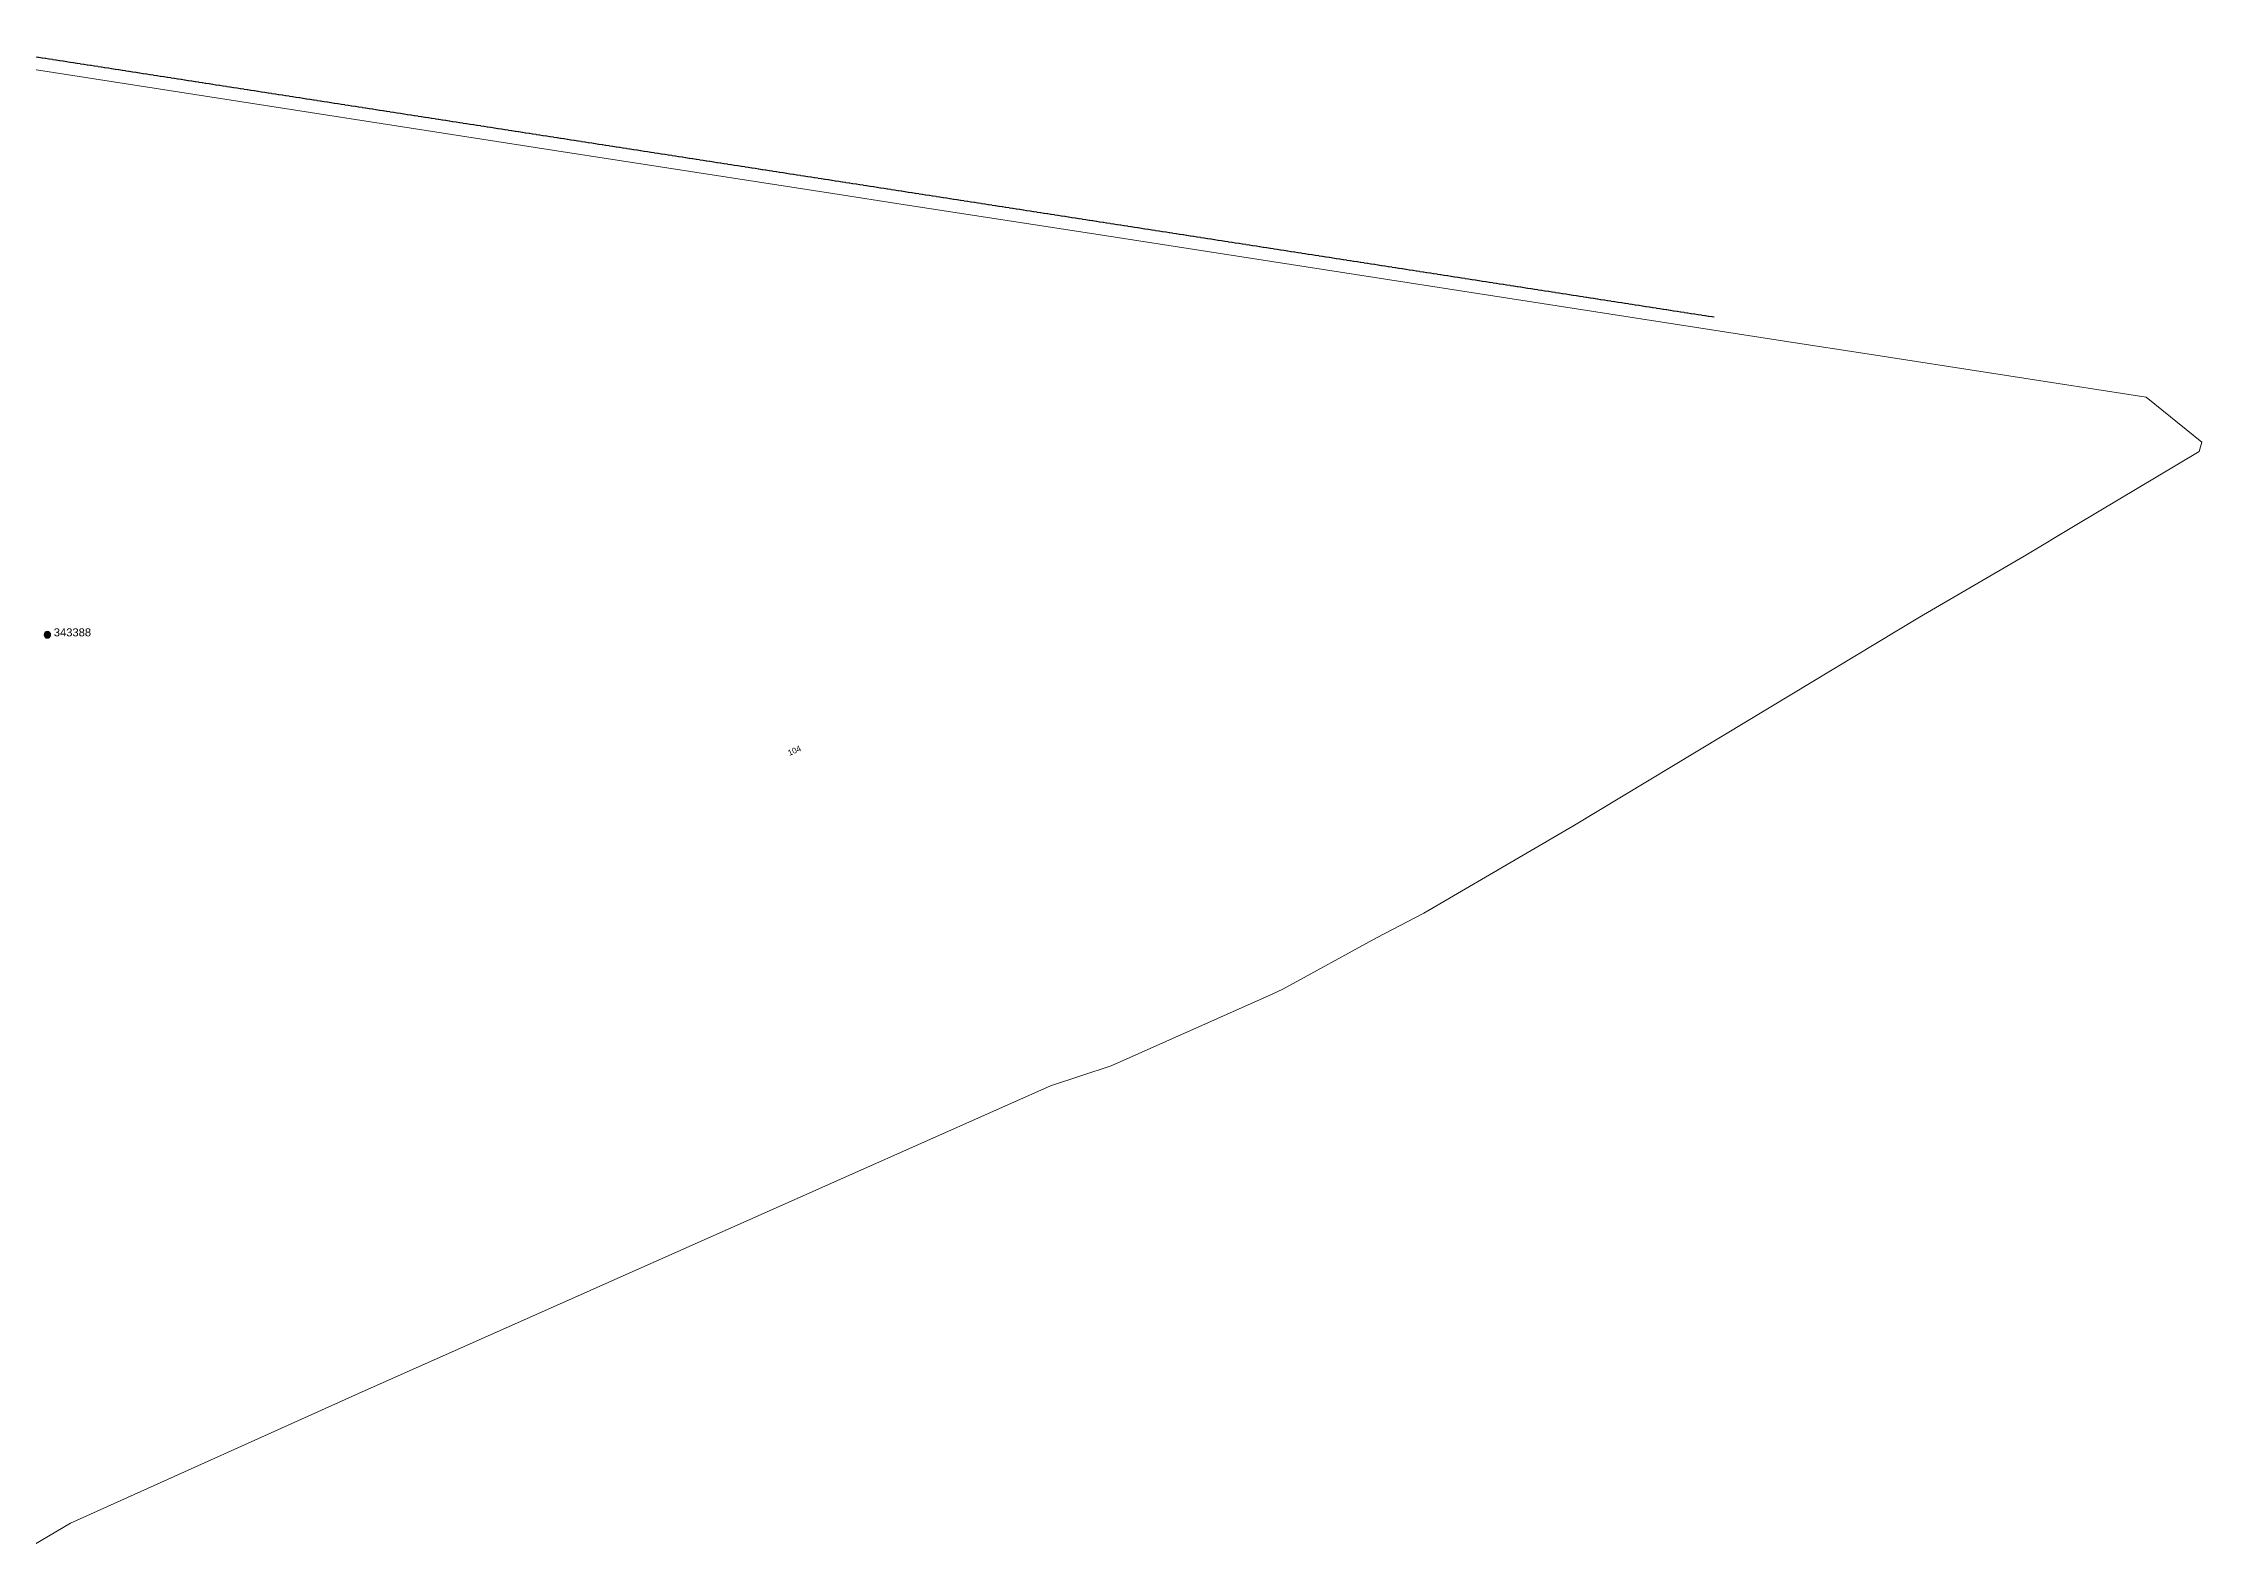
# Model space of a CAD drawing. Header units: metres. Extents: x 307654 to 309013, y 6251411 to 6251903.
# Drawn here: x 308339 to 309013, y 6251434 to 6251903 of the extents above; entities that cross this region are included whole.
import ezdxf
from ezdxf.enums import TextEntityAlignment as Align

# ---------------------------------------------------------------- set-up
doc = ezdxf.new("R2010")
doc.units = ezdxf.units.M
doc.linetypes.add('Cable Exist OH', pattern=[1, 1, 0])
doc.layers.get('0').update_dxf_attribs({"color": 6})
doc.layers.add('Cadastre Land Parcels_SP_EXT', color=9, linetype='Continuous', lineweight=5)
doc.layers.add('Mains_HV_EXT', color=7, linetype='Continuous')
doc.layers.add('SupportsOH_SP_TR_HV_LV_SL_EXT', color=7, linetype='Continuous')
doc.styles.add('POLE_LABEL', font='arial.ttf')
doc.styles.get("Standard").update_dxf_attribs({"font": 'arial.ttf'})

# ---------------------------------------------------------------- blocks, each defined once
blk = doc.blocks.new('POLE_EXT')
blk.add_hatch(color=256).paths.add_polyline_path([(-1, 0, 1), (1, 0, 1)])
blk.add_lwpolyline([(-1, 0, 1), (1, 0, 1)], format="xyb", close=True)
for tag, height, flags, p in [('pNumber', 2.5, 8, (-17.84, 2.07)), ('OWNED_BY', 0.2, 9, (1.35, -0.4)), ('SPECIAL_USE', 0.2, 9, (1.35, -0.8)), ('STATE', 0.2, 9, (1.35, -1)), ('cLV', 0.2, 9, (1.35, -1.4)), ('hDepth', 0.2, 9, (1.35, -1.6)), ('hDia', 0.2, 9, (1.35, -1.8)), ('cHV', 0.2, 9, (1.35, -2)), ('cLinedev', 0.2, 9, (1.35, -3.4)), ('pExisting', 0.2, 9, (1.35, -3.8)), ('pFooting', 0.2, 9, (1.35, -4.4)), ('pNew', 0.2, 9, (1.35, -4.6)), ('pRelocate', 0.2, 9, (1.35, -5)), ('pRemove', 0.2, 9, (1.35, -5.2)), ('pReplace', 0.2, 9, (1.35, -5.4)), ('pStay', 0.2, 9, (1.35, -5.6)), ('pType', 0.2, 9, (1.35, -5.8)), ('cspan', 0.2, 9, (1.35, -6)), ('STREETNAME', 0.2, 9, (1.35, -6.2)), ('SUBURB', 0.2, 9, (1.35, -6.4)), ('PARENT', 0.2, 9, (1.35, -0.6)), ('USAGE', 0.2, 9, (1.35, -1.2)), ('LBRACKET', 0.2, 9, (1.35, -2.2)), ('LExisting', 0.2, 9, (1.35, -2.4)), ('LANTNUMBER', 0.2, 9, (1.35, -2.6)), ('LOther', 0.2, 9, (1.35, -2.8)), ('LRemove', 0.2, 9, (1.35, -3)), ('LEGEND', 0.2, 9, (1.35, -3.2)), ('LOCATION', 0.2, 9, (1.35, -3.6)), ('PFNUMBER', 0.2, 9, (1.35, -4)), ('NEWPFNUMBER', 0.2, 9, (1.35, -4.2)), ('NOTES', 0.2, 9, (1.35, -6.6)), ('MAINTAINED_BY', 0.2, 9, (1.36, -6.81)), ('OPERATED_BY', 0.2, 9, (1.36, -7.01))]:
    blk.add_attdef(tag, text='', height=height, dxfattribs=dict(flags=flags)).set_placement(p, align=Align.MIDDLE_LEFT)
at = {"style": 'POLE_LABEL'}
for tag, height, flags, p in [('STRUCTURE_PLANT_NUMBER', 0.2, 9, (1.35, 0.03)), ('ASSET_NUM', 2.5, 8, (2, 2)), ('STREET_CODE', 0.2, 9, (1.35, -0.2))]:
    blk.add_attdef(tag, text='', height=height, dxfattribs=dict(at, flags=flags)).set_placement(p, align=Align.MIDDLE_LEFT)
at = {"flags": 1}
blk.add_attdef('Z', (1.35, -7.33), '', height=0.2, dxfattribs=at)

msp = doc.modelspace()

# ---------------------------------------------------------------- linework, layer by layer
at = {"layer": 'Cadastre Land Parcels_SP_EXT', "linetype": 'Continuous'}
msp.add_lwpolyline([(308335.7, 6251434.17), (308347.15, 6251440.96), (308437.1, 6251481.41), (308653.37, 6251577.47), (308672.29, 6251583.78), (308722.69, 6251606.15), (308726.01, 6251607.69), (308755.23, 6251623.79), (308769.99, 6251631.41), (308816.63, 6251658.63), (308871.35, 6251691.63), (308924.94, 6251723.93), (308957.59, 6251742.93), (308974.1, 6251752.8), (309012.35, 6251775.67), (309013.13, 6251778.56), (309013.13, 6251778.56), (308995.73, 6251792.62), (308907.22, 6251806.34), (308885.4, 6251809.72), (308665.54, 6251843.79), (308607.94, 6251852.72), (308585.35, 6251856.22), (308519.34, 6251866.45), (308497.82, 6251869.78), (308314.95, 6251898.12)], dxfattribs=at)
at = {"layer": 'Mains_HV_EXT', "linetype": 'Cable Exist OH'}
msp.add_lwpolyline([(308251.8, 6251467.6), (308263.77, 6251558.69), (308273.28, 6251631.02), (308273.21, 6251631.18), (308292.85, 6251780.1), (308309.01, 6251903.16), (308860.78, 6251817.65)], dxfattribs=at)

# ---------------------------------------------------------------- block references
at = {"layer": 'SupportsOH_SP_TR_HV_LV_SL_EXT'}
ref = msp.add_blockref('POLE_EXT', (308339.94, 6251718.4), dxfattribs=at)
ref.add_attrib('ASSET_NUM', '343388', dxfattribs={"layer": '0', "height": 2.5, "style": 'POLE_LABEL'}).set_placement((308341.94, 6251719.15), align=Align.MIDDLE_LEFT)

# ---------------------------------------------------------------- texts
at = {"layer": 'Cadastre Land Parcels_SP_EXT'}
msp.add_text('104', height=1.8, rotation=23.4346, dxfattribs=at).set_placement((308571.78, 6251680.56))

doc.saveas('drawing.dxf')
